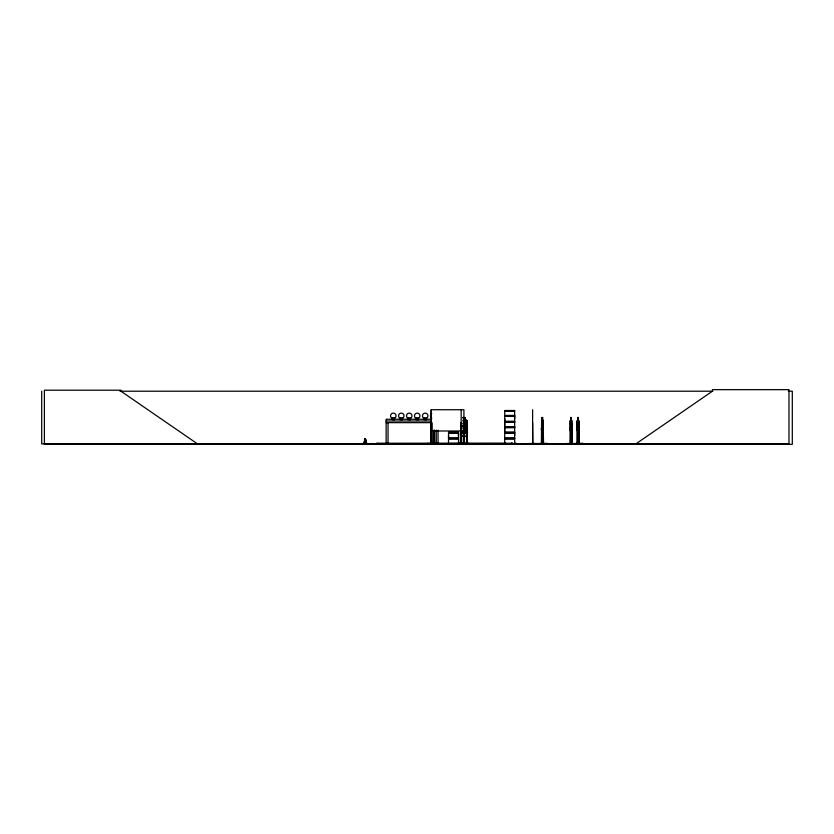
<?xml version="1.0" encoding="UTF-8"?>
<svg xmlns="http://www.w3.org/2000/svg" width="834" height="834" viewBox="0 0 834 834"><rect width="100%" height="100%" fill="white"/><g stroke="black" fill="none" stroke-linecap="round" stroke-linejoin="round"><path stroke-width="1.25" d="M448.546 437.996L448.546 433.107L458.481 433.107L458.471 437.996L448.546 437.996L448.556 435.557M458.471 435.557L458.471 433.107M504.737 418.835L504.737 421.274L514.672 421.274M514.661 435.557L514.661 433.107M514.661 418.835L514.661 416.395M427.415 443.5L436.703 443.469M528.766 443.5L536.742 443.469M365.021 443.834L365.229 438.799M542.997 430.667L543.288 428.071L543.08 430.667L541.558 430.667L541.37 428.071M577.764 420.127L577.086 421.097L577.253 430.667L578.775 430.667L578.9 428.071M578.775 430.667L578.984 428.071M566.338 443.886L583.008 443.5L566.411 443.792M566.411 443.5L583.008 443.5M537.586 443.886L547.312 443.5L537.669 443.792M537.669 443.5L547.312 443.5M448.463 443.834L469.344 443.834M364.354 443.834L365.115 438.799L364.177 443.834M570.404 430.667L570.164 421.055L570.758 420.127M541.652 420.127L541.381 443.897M363.937 443.834L365.052 438.799L366.824 443.459M363.864 443.834L365.042 438.799M467.217 428.061L466.477 430.584L462.661 430.584M467.342 428.071L466.529 430.667L463.37 430.667M466.581 436.297L467.332 433.763M577.701 420.211L577.326 443.897M458.241 443.844L469.333 443.5L448.556 443.552M504.695 426.977L514.682 427.175M463.151 426.278L463.933 424.642C464.726 428.801 467.488 427.227 464.382 424.079L465.799 421.076L462.943 421.087M463.892 423.474L465.132 421.055L465.028 425.966L462.943 425.966M448.463 443.751L448.546 438.976L458.481 438.976L458.554 443.834M635.862 443.897L712.424 391.209L712.424 389.655L788.974 389.655L788.974 443.897L41.7 443.897L41.7 391.209M430.99 443.844L431.126 409.734L463.923 409.734L463.923 443.897M504.487 443.844L514.682 443.688M119.971 391.209L712.82 391.209M788.391 391.209L792.3 391.209L792.3 444.345L44.39 444.345L44.39 390.208L120.951 390.208L120.951 391.209L197.502 443.897M504.716 410.505L514.682 410.505M504.737 410.995L514.661 410.995M514.672 415.415L504.726 415.415L504.726 410.703L514.682 410.682L514.661 415.415M504.653 415.749L514.734 415.749M504.653 416.051L514.734 416.051M462.818 417.511L465.101 417.511L465.101 420.127L466.55 420.127L467.342 421.045L467.447 433.784L466.633 436.38L461.369 436.38M577.399 425.966L577.701 428.061L578.264 428.061L578.577 421.034L578.087 423.474L577.681 421.024L577.701 425.966L578.264 425.966L578.264 421.087C576.252 420.659 577.952 431.97 578.098 424.642L578.546 427.237L578.379 417.511L577.681 417.511L577.785 420.211M462.891 417.594L465.028 417.594M542.006 417.594L542.663 417.594M570.685 417.594L571.248 417.594M577.701 417.594L578.358 417.594M392.314 419.825L392.314 417.917L394.378 417.917L394.378 419.815M400.289 419.825L400.289 417.917L402.353 417.917L402.353 419.815M408.253 419.825L408.253 417.917L410.318 417.917L410.318 419.815M416.229 419.825L416.229 417.917L418.293 417.917L418.293 419.815M424.193 419.825L424.193 417.917L426.268 417.917L426.268 419.815M542.11 418.032L542.11 418.908M577.806 418.032L577.806 418.908M431.564 419.252L386.132 419.252L386.132 443.897M542.59 420.127L543.268 421.087L543.351 443.897M571.175 420.127L571.759 421.087L571.884 443.897L571.634 422.65M578.285 420.127L578.963 421.087L578.963 443.897M462.943 420.211L466.519 420.211L467.259 421.087L467.217 443.855M541.579 420.211L543.07 420.211M570.331 420.211L571.582 420.211M577.274 420.211L578.765 420.211M386.132 421.024L431.564 421.024M543.288 421.045L543.08 443.897M570.164 421.055L570.216 443.897M571.509 420.127L571.77 421.045M577.065 421.055L577.211 443.897L577.118 443.125M504.653 421.618L514.734 421.618M504.653 421.921L514.734 421.921M504.726 422.265L514.672 422.265M386.132 422.65L431.835 422.65L431.835 443.897L431.887 443.125M466.456 422.65L467.217 422.65M532.613 422.65L532.884 443.897M543.101 422.65L543.559 443.897M462.912 423.224L465.205 423.224L465.091 425.924L466.258 426.799L466.258 431.678L465.132 433.763L463.037 433.763L461.911 431.678M570.143 423.526L571.686 423.526M463.412 423.745L464.757 423.745L464.757 424.621L463.412 424.621M463.037 425.924L466.654 425.84L467.447 426.758L466.613 425.84M570.685 425.966L571.165 421.087L570.644 443.897M463.037 426.799L465.132 426.799L465.132 431.678L463.037 431.678M514.661 426.841L504.737 426.841L514.682 426.977M504.716 427.394L514.682 427.404L514.661 432.127M504.737 427.706L514.661 427.706M462.943 428.061L465.028 428.061L466.143 425.966L466.143 421.087L465.028 420.211L465.059 417.511M570.143 428.071L570.414 430.584L571.582 430.584M571.665 428.071L571.488 430.667L570.3 430.667M577.065 428.071L577.347 430.667M541.579 430.584L543.07 430.584M577.274 430.584L578.765 430.584M431.126 430.99L463.923 430.99M448.546 432.127L458.481 432.127M504.726 432.127L514.672 432.127M448.473 432.471L458.554 432.471M504.653 432.471L514.734 432.471M448.473 432.773L458.554 432.773M504.653 432.773L514.734 432.773M460.67 433.784L461.411 436.38M466.623 436.297L461.421 436.297L460.795 433.763M504.726 437.996L514.672 437.996M448.473 438.33L458.554 438.33M504.653 438.33L514.734 438.33M448.473 438.632L458.554 438.632M504.653 438.632L514.734 438.632M504.726 438.976L514.672 438.976L514.724 443.897M514.724 443.24L516.079 443.24L516.079 443.897M541.381 443.125L541.944 443.125M543.601 443.125L543.038 443.897M570.696 443.125L570.143 443.897M577.076 443.125L577.639 443.125M578.733 443.125L579.296 443.125M371.318 443.459L374.633 443.897M505.477 443.344L511.68 443.344M504.737 443.552L514.661 443.552M461.525 443.844L461.442 443.125M424.193 417.917L425.569 419.815M416.229 417.917L417.605 419.815M408.253 417.917L409.63 419.815M400.289 417.917L401.665 419.815M392.314 417.917L393.69 419.815M365.48 438.799L366.595 443.834M365.751 443.834L365.344 438.799L366.345 443.834M365.407 438.799L366.178 443.834L369.462 443.897M570.435 425.966L571.165 428.061L571.175 417.511M541.474 428.061L541.641 430.667M579.255 443.897L579.234 422.65L578.775 443.897M579.067 422.65L579.067 427.644M579.067 430.146L579.046 443.897M578.285 417.511L578.264 420.211M577.576 430.146L577.597 443.897M572.114 443.897L572.114 443.125L571.571 443.897M571.686 421.045L571.613 443.897M571.248 420.211L571.269 417.511L570.675 417.511L570.373 443.897M570.758 417.511L570.769 420.211M542.069 417.511L542.09 420.211M541.881 430.146L541.902 443.897M541.714 430.146L541.714 443.897M541.61 422.65L541.631 443.897M532.613 409.734L532.613 443.897M514.661 421.274L514.672 416.395L504.726 416.395L504.726 433.159L514.672 433.107L514.661 437.996M514.661 422.265L514.672 426.966M512.566 443.897L512.566 443.125L512.399 443.897M511.847 443.125L511.847 443.897M511.763 443.125L511.68 443.897M505.477 443.897L505.394 443.125L505.31 443.897M504.674 422.65L504.695 443.886L504.758 443.125L376.499 443.24L376.499 443.897M467.071 422.65L467.071 443.897L466.957 443.125M466.696 443.125L466.717 443.897M466.602 422.65L466.529 443.897M466.383 443.125L466.383 443.897M464.111 443.897L464.111 422.65L463.412 422.65L463.36 443.897M463.798 443.125L463.725 443.897M463.61 422.65L463.61 443.897M462.005 443.24L462.005 443.897M461.379 443.897L461.379 422.65L460.681 422.65L460.66 443.897M461.192 409.734L461.087 443.897M461.014 435.15L460.921 443.897L460.879 422.65M460.545 430.146L460.451 443.897M460.326 443.125L460.326 443.897M438.048 430.146L438.048 443.897M436.255 430.146L436.255 443.897M434.566 430.323L434.618 443.897M434.368 430.323L434.42 443.897M434.274 443.125L434.17 443.897M434.055 430.323L434.003 443.897L433.857 430.323M431.532 422.65L431.689 443.897M431.532 422.65L431.522 443.897M431.251 409.734L431.251 443.897M388.039 422.65L388.039 443.897M378.042 443.24L378.042 443.897M431.772 418.241A2.752 2.752 0 0 1 431.772 413.476M542.934 427.081L542.402 424.642C542.246 432.012 540.547 420.638 542.569 421.087L542.569 425.966L542.006 425.966L542.006 421.087L542.392 423.474L542.882 421.034L542.934 427.081M542.882 425.966L542.569 428.061L542.006 428.061L541.985 417.511L542.684 417.511L542.882 425.966M464.653 418.032L463.308 418.032L463.308 418.908L464.653 418.908L464.653 418.032M391.917 418.241A2.752 2.752 0 0 0 396.046 415.864A2.752 2.752 0 0 0 391.917 413.476A2.752 2.752 0 0 0 391.917 418.241M407.857 418.241A2.752 2.752 0 0 0 411.996 415.864A2.752 2.752 0 0 0 407.857 413.476A2.752 2.752 0 0 0 407.857 418.241M415.832 418.241A2.752 2.752 0 0 0 419.961 415.864A2.752 2.752 0 0 0 415.832 413.476A2.752 2.752 0 0 0 415.832 418.241M399.893 418.241A2.752 2.752 0 0 0 404.021 415.864A2.752 2.752 0 0 0 399.893 413.476A2.752 2.752 0 0 0 399.893 418.241M423.797 418.241A2.752 2.752 0 0 0 427.936 415.864A2.752 2.752 0 0 0 423.797 413.476A2.752 2.752 0 0 0 423.797 418.241"/></g></svg>
